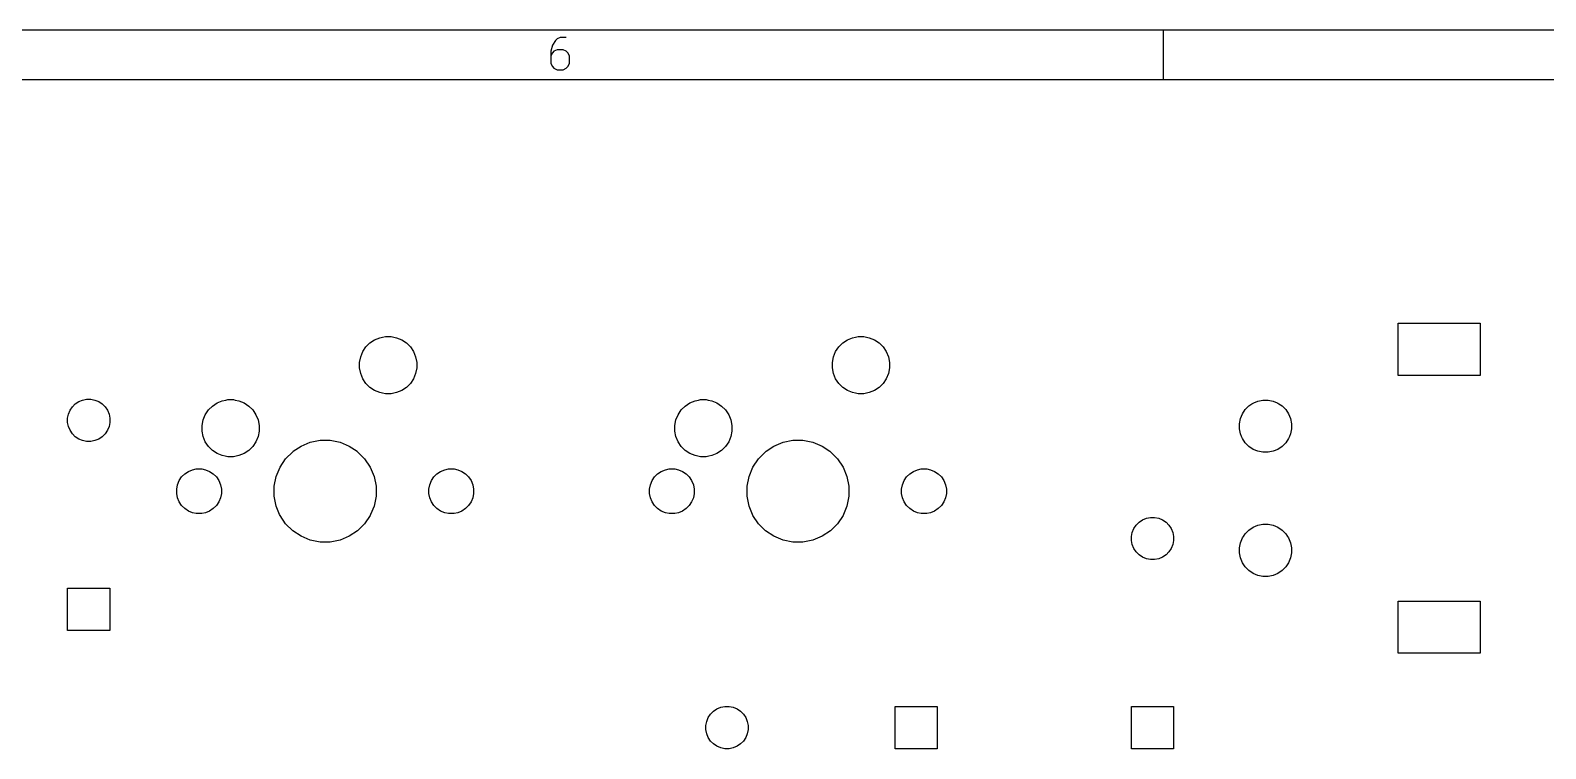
# Model space of a CAD drawing. Extents: x 0.4 to 33.6, y -21.6 to -0.4.
# Drawn here: x 10.407 to 12.811, y -1.534 to -0.394 of the extents above; entities that cross this region are included whole.
import ezdxf

# ---------------------------------------------------------------- set-up
doc = ezdxf.new("R2010")
doc.units = 0
doc.header["$MEASUREMENT"] = 0
doc.layers.add('BLACK', color=7, linetype='CONTINUOUS')

msp = doc.modelspace()

# ---------------------------------------------------------------- linework, layer by layer
at = {"layer": 'BLACK', "linetype": 'CONTINUOUS'}
for p, q in [((33.6063, -0.393701), (0.393701, -0.393701)), ((11.2429, -0.40748), (11.2405, -0.409917)), ((11.2478, -0.405043), (11.2429, -0.40748)), ((11.2575, -0.405043), (11.2478, -0.405043)), ((12.2047, -0.472441), (12.2047, -0.393701)), ((11.2356, -0.417229), (11.2332, -0.426978)), ((11.2332, -0.426978), (11.2332, -0.446475)), ((11.2356, -0.429415), (11.2332, -0.434289)), ((11.2405, -0.409917), (11.2356, -0.417229)), ((11.238, -0.426978), (11.2356, -0.429415)), ((11.2429, -0.424541), (11.238, -0.426978)), ((11.2527, -0.424541), (11.2429, -0.424541)), ((11.2575, -0.426978), (11.2527, -0.424541)), ((11.26, -0.429415), (11.2575, -0.426978)), ((11.2624, -0.434289), (11.26, -0.429415)), ((11.2332, -0.446475), (11.2356, -0.45135)), ((11.2356, -0.45135), (11.238, -0.453787)), ((11.238, -0.453787), (11.2429, -0.456224)), ((11.2429, -0.456224), (11.2527, -0.456224)), ((11.2527, -0.456224), (11.2575, -0.453787)), ((11.2575, -0.453787), (11.26, -0.45135)), ((11.26, -0.45135), (11.2624, -0.446475)), ((11.2624, -0.446475), (11.2624, -0.434289)), ((33.5276, -0.472441), (0.472441, -0.472441)), ((12.5772, -0.94123), (12.5772, -0.858474)), ((12.5772, -0.858474), (12.7072, -0.858474)), ((12.7072, -0.858474), (12.7072, -0.94123)), ((10.9461, -0.889802), (10.9535, -0.884842)), ((10.9535, -0.884842), (10.9618, -0.881426)), ((10.9618, -0.881426), (10.9662, -0.880556)), ((10.9662, -0.880556), (10.9705, -0.879685)), ((10.9705, -0.879685), (10.9795, -0.879685)), ((10.9795, -0.879685), (10.9838, -0.880556)), ((10.9838, -0.880556), (10.9882, -0.881426)), ((10.9882, -0.881426), (10.9965, -0.884842)), ((10.9965, -0.884842), (11.0039, -0.889802)), ((11.6961, -0.889802), (11.7035, -0.884842)), ((11.7035, -0.884842), (11.7118, -0.881426)), ((11.7118, -0.881426), (11.7162, -0.880556)), ((11.7162, -0.880556), (11.7205, -0.879685)), ((11.7205, -0.879685), (11.7295, -0.879685)), ((11.7295, -0.879685), (11.7338, -0.880556)), ((11.7338, -0.880556), (11.7382, -0.881426)), ((11.7382, -0.881426), (11.7465, -0.884842)), ((11.7465, -0.884842), (11.7539, -0.889802)), ((10.9297, -0.920537), (10.9314, -0.911782)), ((10.9314, -0.911782), (10.9348, -0.903535)), ((10.9348, -0.903535), (10.9398, -0.896113)), ((10.9398, -0.896113), (10.9461, -0.889802)), ((11.0039, -0.889802), (11.0102, -0.896113)), ((11.0102, -0.896113), (11.0152, -0.903535)), ((11.0152, -0.903535), (11.0186, -0.911782)), ((11.0186, -0.911782), (11.0203, -0.920537)), ((11.6797, -0.920537), (11.6814, -0.911782)), ((11.6814, -0.911782), (11.6848, -0.903535)), ((11.6848, -0.903535), (11.6898, -0.896113)), ((11.6898, -0.896113), (11.6961, -0.889802)), ((11.7539, -0.889802), (11.7602, -0.896113)), ((11.7602, -0.896113), (11.7652, -0.903535)), ((11.7652, -0.903535), (11.7686, -0.911782)), ((11.7686, -0.911782), (11.7703, -0.920537)), ((10.9297, -0.929463), (10.9297, -0.920537)), ((10.9314, -0.938218), (10.9297, -0.929463)), ((11.0203, -0.929463), (11.0186, -0.938218)), ((11.0203, -0.920537), (11.0203, -0.929463)), ((11.6797, -0.929463), (11.6797, -0.920537)), ((11.6814, -0.938218), (11.6797, -0.929463)), ((11.7703, -0.929463), (11.7686, -0.938218)), ((11.7703, -0.920537), (11.7703, -0.929463)), ((10.9348, -0.946465), (10.9314, -0.938218)), ((10.9398, -0.953887), (10.9348, -0.946465)), ((10.9461, -0.960198), (10.9398, -0.953887)), ((10.9535, -0.965158), (10.9461, -0.960198)), ((11.0039, -0.960198), (10.9965, -0.965158)), ((11.0102, -0.953887), (11.0039, -0.960198)), ((11.0152, -0.946465), (11.0102, -0.953887)), ((11.0186, -0.938218), (11.0152, -0.946465)), ((11.6848, -0.946465), (11.6814, -0.938218)), ((11.6898, -0.953887), (11.6848, -0.946465)), ((11.6961, -0.960198), (11.6898, -0.953887)), ((11.7035, -0.965158), (11.6961, -0.960198)), ((11.7539, -0.960198), (11.7465, -0.965158)), ((11.7602, -0.953887), (11.7539, -0.960198)), ((11.7652, -0.946465), (11.7602, -0.953887)), ((11.7686, -0.938218), (11.7652, -0.946465)), ((12.7072, -0.94123), (12.5772, -0.94123)), ((10.4786, -0.986476), (10.4841, -0.982809)), ((10.4841, -0.982809), (10.4902, -0.980284)), ((10.4902, -0.980284), (10.4967, -0.978996)), ((10.4967, -0.978996), (10.5033, -0.978996)), ((10.5033, -0.978996), (10.5098, -0.980284)), ((10.5098, -0.980284), (10.5159, -0.982809)), ((10.5159, -0.982809), (10.5214, -0.986476)), ((10.6961, -0.989802), (10.7035, -0.984842)), ((10.7035, -0.984842), (10.7118, -0.981426)), ((10.7118, -0.981426), (10.7175, -0.980284)), ((10.7175, -0.980284), (10.7205, -0.979685)), ((10.7205, -0.979685), (10.7295, -0.979685)), ((10.7295, -0.979685), (10.7325, -0.980284)), ((10.7325, -0.980284), (10.7382, -0.981426)), ((10.7382, -0.981426), (10.7465, -0.984842)), ((10.7465, -0.984842), (10.7539, -0.989802)), ((10.9618, -0.968574), (10.9535, -0.965158)), ((10.9662, -0.969444), (10.9618, -0.968574)), ((10.9705, -0.970315), (10.9662, -0.969444)), ((10.9795, -0.970315), (10.9705, -0.970315)), ((10.9838, -0.969444), (10.9795, -0.970315)), ((10.9882, -0.968574), (10.9838, -0.969444)), ((10.9965, -0.965158), (10.9882, -0.968574)), ((11.4461, -0.989802), (11.4535, -0.984842)), ((11.4535, -0.984842), (11.4618, -0.981426)), ((11.4618, -0.981426), (11.4675, -0.980284)), ((11.4675, -0.980284), (11.4705, -0.979685)), ((11.4705, -0.979685), (11.4795, -0.979685)), ((11.4795, -0.979685), (11.4825, -0.980284)), ((11.4825, -0.980284), (11.4882, -0.981426)), ((11.4882, -0.981426), (11.4965, -0.984842)), ((11.4965, -0.984842), (11.5039, -0.989802)), ((11.7118, -0.968574), (11.7035, -0.965158)), ((11.7162, -0.969444), (11.7118, -0.968574)), ((11.7205, -0.970315), (11.7162, -0.969444)), ((11.7295, -0.970315), (11.7205, -0.970315)), ((11.7338, -0.969444), (11.7295, -0.970315)), ((11.7382, -0.968574), (11.7338, -0.969444)), ((11.7465, -0.965158), (11.7382, -0.968574)), ((12.3452, -0.986476), (12.347, -0.985231)), ((12.347, -0.985231), (12.348, -0.984842)), ((12.348, -0.984842), (12.3546, -0.982112)), ((12.3546, -0.982112), (12.3626, -0.980522)), ((12.3626, -0.980522), (12.3707, -0.980522)), ((12.3707, -0.980522), (12.3787, -0.982112)), ((12.3787, -0.982112), (12.3853, -0.984842)), ((12.3853, -0.984842), (12.3862, -0.985231)), ((12.3862, -0.985231), (12.3881, -0.986476)), ((10.4665, -1.0092), (10.4678, -1.00273)), ((10.4665, -1.0158), (10.4665, -1.0092)), ((10.4678, -1.00273), (10.4703, -0.99663)), ((10.4703, -0.99663), (10.474, -0.991142)), ((10.474, -0.991142), (10.4786, -0.986476)), ((10.5214, -0.986476), (10.526, -0.991142)), ((10.526, -0.991142), (10.5297, -0.99663)), ((10.5297, -0.99663), (10.5322, -1.00273)), ((10.5322, -1.00273), (10.5335, -1.0092)), ((10.5335, -1.0092), (10.5335, -1.0158)), ((10.6814, -1.01178), (10.6848, -1.00354)), ((10.6848, -1.00354), (10.6898, -0.996113)), ((10.6898, -0.996113), (10.6961, -0.989802)), ((10.7539, -0.989802), (10.7602, -0.996113)), ((10.7602, -0.996113), (10.7652, -1.00354)), ((10.7652, -1.00354), (10.7686, -1.01178)), ((11.4314, -1.01178), (11.4348, -1.00354)), ((11.4348, -1.00354), (11.4398, -0.996113)), ((11.4398, -0.996113), (11.4461, -0.989802)), ((11.5039, -0.989802), (11.5102, -0.996113)), ((11.5102, -0.996113), (11.5152, -1.00354)), ((11.5152, -1.00354), (11.5186, -1.01178)), ((12.3268, -1.00983), (12.33, -1.0023)), ((12.33, -1.0023), (12.3345, -0.995523)), ((12.3345, -0.995523), (12.3403, -0.989759)), ((12.3403, -0.989759), (12.3452, -0.986476)), ((12.3881, -0.986476), (12.393, -0.989759)), ((12.393, -0.989759), (12.3988, -0.995523)), ((12.3988, -0.995523), (12.4033, -1.0023)), ((12.4033, -1.0023), (12.4064, -1.00983)), ((10.4678, -1.02227), (10.4665, -1.0158)), ((10.4703, -1.02837), (10.4678, -1.02227)), ((10.474, -1.03386), (10.4703, -1.02837)), ((10.5297, -1.02837), (10.526, -1.03386)), ((10.5322, -1.02227), (10.5297, -1.02837)), ((10.5335, -1.0158), (10.5322, -1.02227)), ((10.6797, -1.02054), (10.6814, -1.01178)), ((10.6797, -1.02946), (10.6797, -1.02054)), ((10.6814, -1.03822), (10.6797, -1.02946)), ((10.7686, -1.01178), (10.7703, -1.02054)), ((10.7703, -1.02946), (10.7686, -1.03822)), ((10.7703, -1.02054), (10.7703, -1.02946)), ((11.4297, -1.02054), (11.4314, -1.01178)), ((11.4297, -1.02946), (11.4297, -1.02054)), ((11.4314, -1.03822), (11.4297, -1.02946)), ((11.5186, -1.01178), (11.5203, -1.02054)), ((11.5203, -1.02946), (11.5186, -1.03822)), ((11.5203, -1.02054), (11.5203, -1.02946)), ((12.3253, -1.01782), (12.3268, -1.00983)), ((12.3253, -1.02598), (12.3253, -1.01782)), ((12.3268, -1.03397), (12.3253, -1.02598)), ((12.4064, -1.00983), (12.408, -1.01782)), ((12.408, -1.02598), (12.4064, -1.03397)), ((12.408, -1.01782), (12.408, -1.02598)), ((10.4786, -1.03852), (10.474, -1.03386)), ((10.4841, -1.04219), (10.4786, -1.03852)), ((10.4902, -1.04472), (10.4841, -1.04219)), ((10.4967, -1.046), (10.4902, -1.04472)), ((10.5033, -1.046), (10.4967, -1.046)), ((10.5098, -1.04472), (10.5033, -1.046)), ((10.5159, -1.04219), (10.5098, -1.04472)), ((10.5214, -1.03852), (10.5159, -1.04219)), ((10.526, -1.03386), (10.5214, -1.03852)), ((10.6848, -1.04646), (10.6814, -1.03822)), ((10.6898, -1.05389), (10.6848, -1.04646)), ((10.6961, -1.0602), (10.6898, -1.05389)), ((10.7602, -1.05389), (10.7539, -1.0602)), ((10.7652, -1.04646), (10.7602, -1.05389)), ((10.7686, -1.03822), (10.7652, -1.04646)), ((10.8244, -1.06169), (10.8368, -1.05344)), ((10.8368, -1.05344), (10.8514, -1.04736)), ((10.8368, -1.05344), (10.8368, -1.05344)), ((10.8514, -1.04736), (10.867, -1.04425)), ((10.867, -1.04425), (10.883, -1.04425)), ((10.883, -1.04425), (10.8986, -1.04736)), ((10.8986, -1.04736), (10.9132, -1.05344)), ((10.9132, -1.05344), (10.9132, -1.05344)), ((10.9132, -1.05344), (10.9256, -1.06169)), ((11.4348, -1.04646), (11.4314, -1.03822)), ((11.4398, -1.05389), (11.4348, -1.04646)), ((11.4461, -1.0602), (11.4398, -1.05389)), ((11.5102, -1.05389), (11.5039, -1.0602)), ((11.5152, -1.04646), (11.5102, -1.05389)), ((11.5186, -1.03822), (11.5152, -1.04646)), ((11.5744, -1.06169), (11.5868, -1.05344)), ((11.5868, -1.05344), (11.6014, -1.04736)), ((11.5868, -1.05344), (11.5868, -1.05344)), ((11.6014, -1.04736), (11.617, -1.04425)), ((11.617, -1.04425), (11.633, -1.04425)), ((11.633, -1.04425), (11.6486, -1.04736)), ((11.6486, -1.04736), (11.6632, -1.05344)), ((11.6632, -1.05344), (11.6632, -1.05344)), ((11.6632, -1.05344), (11.6756, -1.06169)), ((12.3286, -1.03822), (12.3268, -1.03397)), ((12.33, -1.0415), (12.3286, -1.03822)), ((12.3345, -1.04828), (12.33, -1.0415)), ((12.3403, -1.05404), (12.3345, -1.04828)), ((12.347, -1.05857), (12.3403, -1.05404)), ((12.393, -1.05404), (12.3862, -1.05857)), ((12.3988, -1.04828), (12.393, -1.05404)), ((12.4033, -1.0415), (12.3988, -1.04828)), ((12.4047, -1.03822), (12.4033, -1.0415)), ((12.4064, -1.03397), (12.4047, -1.03822)), ((10.7035, -1.06516), (10.6961, -1.0602)), ((10.7118, -1.06857), (10.7035, -1.06516)), ((10.7162, -1.06944), (10.7118, -1.06857)), ((10.7205, -1.07031), (10.7162, -1.06944)), ((10.7295, -1.07031), (10.7205, -1.07031)), ((10.7338, -1.06944), (10.7295, -1.07031)), ((10.7382, -1.06857), (10.7338, -1.06944)), ((10.7465, -1.06516), (10.7382, -1.06857)), ((10.7539, -1.0602), (10.7465, -1.06516)), ((10.8034, -1.08675), (10.8123, -1.07353)), ((10.8123, -1.07353), (10.8235, -1.06228)), ((10.8235, -1.06228), (10.8244, -1.06169)), ((10.9256, -1.06169), (10.9265, -1.06228)), ((10.9265, -1.06228), (10.9377, -1.07353)), ((10.9377, -1.07353), (10.9466, -1.08675)), ((11.4535, -1.06516), (11.4461, -1.0602)), ((11.4618, -1.06857), (11.4535, -1.06516)), ((11.4662, -1.06944), (11.4618, -1.06857)), ((11.4705, -1.07031), (11.4662, -1.06944)), ((11.4795, -1.07031), (11.4705, -1.07031)), ((11.4838, -1.06944), (11.4795, -1.07031)), ((11.4882, -1.06857), (11.4838, -1.06944)), ((11.4965, -1.06516), (11.4882, -1.06857)), ((11.5039, -1.0602), (11.4965, -1.06516)), ((11.5534, -1.08675), (11.5623, -1.07353)), ((11.5623, -1.07353), (11.5735, -1.06228)), ((11.5735, -1.06228), (11.5744, -1.06169)), ((11.6756, -1.06169), (11.6765, -1.06228)), ((11.6765, -1.06228), (11.6877, -1.07353)), ((11.6877, -1.07353), (11.6966, -1.08675)), ((12.3546, -1.06169), (12.347, -1.05857)), ((12.347, -1.05857), (12.347, -1.05857)), ((12.347, -1.05857), (12.347, -1.05857)), ((12.3626, -1.06328), (12.3546, -1.06169)), ((12.3707, -1.06328), (12.3626, -1.06328)), ((12.3787, -1.06169), (12.3707, -1.06328)), ((12.3862, -1.05857), (12.3787, -1.06169)), ((12.3862, -1.05857), (12.3862, -1.05857)), ((12.3862, -1.05857), (12.3862, -1.05857)), ((10.6436, -1.1082), (10.6474, -1.10239)), ((10.6474, -1.10239), (10.6524, -1.09745)), ((10.6524, -1.09745), (10.6582, -1.09356)), ((10.6582, -1.09356), (10.6647, -1.09089)), ((10.6647, -1.09089), (10.6705, -1.08972)), ((10.6705, -1.08972), (10.6715, -1.08953)), ((10.6715, -1.08953), (10.6785, -1.08953)), ((10.6785, -1.08953), (10.6795, -1.08972)), ((10.6795, -1.08972), (10.6853, -1.09089)), ((10.6853, -1.09089), (10.6918, -1.09356)), ((10.6918, -1.09356), (10.6976, -1.09745)), ((10.6976, -1.09745), (10.7026, -1.10239)), ((10.7026, -1.10239), (10.7064, -1.1082)), ((10.7943, -1.11705), (10.7974, -1.10145)), ((10.7974, -1.10145), (10.8034, -1.08675)), ((10.9466, -1.08675), (10.9526, -1.10145)), ((10.9526, -1.10145), (10.9557, -1.11705)), ((11.0436, -1.1082), (11.0474, -1.10239)), ((11.0474, -1.10239), (11.0524, -1.09745)), ((11.0524, -1.09745), (11.0582, -1.09356)), ((11.0582, -1.09356), (11.0647, -1.09089)), ((11.0647, -1.09089), (11.0705, -1.08972)), ((11.0705, -1.08972), (11.0715, -1.08953)), ((11.0715, -1.08953), (11.0785, -1.08953)), ((11.0785, -1.08953), (11.0795, -1.08972)), ((11.0795, -1.08972), (11.0853, -1.09089)), ((11.0853, -1.09089), (11.0918, -1.09356)), ((11.0918, -1.09356), (11.0976, -1.09745)), ((11.0976, -1.09745), (11.1026, -1.10239)), ((11.1026, -1.10239), (11.1064, -1.1082)), ((11.3936, -1.1082), (11.3974, -1.10239)), ((11.3974, -1.10239), (11.4024, -1.09745)), ((11.4024, -1.09745), (11.4082, -1.09356)), ((11.4082, -1.09356), (11.4147, -1.09089)), ((11.4147, -1.09089), (11.4205, -1.08972)), ((11.4205, -1.08972), (11.4215, -1.08953)), ((11.4215, -1.08953), (11.4285, -1.08953)), ((11.4285, -1.08953), (11.4295, -1.08972)), ((11.4295, -1.08972), (11.4353, -1.09089)), ((11.4353, -1.09089), (11.4418, -1.09356)), ((11.4418, -1.09356), (11.4476, -1.09745)), ((11.4476, -1.09745), (11.4526, -1.10239)), ((11.4526, -1.10239), (11.4564, -1.1082)), ((11.5443, -1.11705), (11.5474, -1.10145)), ((11.5474, -1.10145), (11.5534, -1.08675)), ((11.6966, -1.08675), (11.7026, -1.10145)), ((11.7026, -1.10145), (11.7057, -1.11705)), ((11.7936, -1.1082), (11.7974, -1.10239)), ((11.7974, -1.10239), (11.8024, -1.09745)), ((11.8024, -1.09745), (11.8082, -1.09356)), ((11.8082, -1.09356), (11.8147, -1.09089)), ((11.8147, -1.09089), (11.8205, -1.08972)), ((11.8205, -1.08972), (11.8215, -1.08953)), ((11.8215, -1.08953), (11.8285, -1.08953)), ((11.8285, -1.08953), (11.8295, -1.08972)), ((11.8295, -1.08972), (11.8353, -1.09089)), ((11.8353, -1.09089), (11.8418, -1.09356)), ((11.8418, -1.09356), (11.8476, -1.09745)), ((11.8476, -1.09745), (11.8526, -1.10239)), ((11.8526, -1.10239), (11.8564, -1.1082)), ((10.6395, -1.12151), (10.6409, -1.11465)), ((10.6395, -1.12849), (10.6395, -1.12151)), ((10.6409, -1.13535), (10.6395, -1.12849)), ((10.6409, -1.11465), (10.6436, -1.1082)), ((10.7064, -1.1082), (10.7091, -1.11465)), ((10.7091, -1.11465), (10.7105, -1.12151)), ((10.7105, -1.12849), (10.7091, -1.13535)), ((10.7105, -1.12151), (10.7105, -1.12849)), ((10.7943, -1.13295), (10.7943, -1.11705)), ((10.9557, -1.11705), (10.9557, -1.13295)), ((11.0395, -1.12151), (11.0409, -1.11465)), ((11.0395, -1.12849), (11.0395, -1.12151)), ((11.0409, -1.13535), (11.0395, -1.12849)), ((11.0409, -1.11465), (11.0436, -1.1082)), ((11.1064, -1.1082), (11.1091, -1.11465)), ((11.1091, -1.11465), (11.1105, -1.12151)), ((11.1105, -1.12849), (11.1091, -1.13535)), ((11.1105, -1.12151), (11.1105, -1.12849)), ((11.3895, -1.12151), (11.3909, -1.11465)), ((11.3895, -1.12849), (11.3895, -1.12151)), ((11.3909, -1.13535), (11.3895, -1.12849)), ((11.3909, -1.11465), (11.3936, -1.1082)), ((11.4564, -1.1082), (11.4591, -1.11465)), ((11.4591, -1.11465), (11.4605, -1.12151)), ((11.4605, -1.12849), (11.4591, -1.13535)), ((11.4605, -1.12151), (11.4605, -1.12849)), ((11.5443, -1.13295), (11.5443, -1.11705)), ((11.7057, -1.11705), (11.7057, -1.13295)), ((11.7895, -1.12151), (11.7909, -1.11465)), ((11.7895, -1.12849), (11.7895, -1.12151)), ((11.7909, -1.13535), (11.7895, -1.12849)), ((11.7909, -1.11465), (11.7936, -1.1082)), ((11.8564, -1.1082), (11.8591, -1.11465)), ((11.8591, -1.11465), (11.8605, -1.12151)), ((11.8605, -1.12849), (11.8591, -1.13535)), ((11.8605, -1.12151), (11.8605, -1.12849)), ((10.6436, -1.1418), (10.6409, -1.13535)), ((10.6474, -1.14761), (10.6436, -1.1418)), ((10.6524, -1.15255), (10.6474, -1.14761)), ((10.6582, -1.15644), (10.6524, -1.15255)), ((10.6976, -1.15255), (10.6918, -1.15644)), ((10.7026, -1.14761), (10.6976, -1.15255)), ((10.7064, -1.1418), (10.7026, -1.14761)), ((10.7091, -1.13535), (10.7064, -1.1418)), ((10.7974, -1.14855), (10.7943, -1.13295)), ((10.8028, -1.1617), (10.7974, -1.14855)), ((10.9526, -1.14855), (10.9472, -1.1617)), ((10.9557, -1.13295), (10.9526, -1.14855)), ((11.0436, -1.1418), (11.0409, -1.13535)), ((11.0474, -1.14761), (11.0436, -1.1418)), ((11.0524, -1.15255), (11.0474, -1.14761)), ((11.0582, -1.15644), (11.0524, -1.15255)), ((11.0976, -1.15255), (11.0918, -1.15644)), ((11.1026, -1.14761), (11.0976, -1.15255)), ((11.1064, -1.1418), (11.1026, -1.14761)), ((11.1091, -1.13535), (11.1064, -1.1418)), ((11.3936, -1.1418), (11.3909, -1.13535)), ((11.3974, -1.14761), (11.3936, -1.1418)), ((11.4024, -1.15255), (11.3974, -1.14761)), ((11.4082, -1.15644), (11.4024, -1.15255)), ((11.4476, -1.15255), (11.4418, -1.15644)), ((11.4526, -1.14761), (11.4476, -1.15255)), ((11.4564, -1.1418), (11.4526, -1.14761)), ((11.4591, -1.13535), (11.4564, -1.1418)), ((11.5474, -1.14855), (11.5443, -1.13295)), ((11.5528, -1.1617), (11.5474, -1.14855)), ((11.7026, -1.14855), (11.6972, -1.1617)), ((11.7057, -1.13295), (11.7026, -1.14855)), ((11.7936, -1.1418), (11.7909, -1.13535)), ((11.7974, -1.14761), (11.7936, -1.1418)), ((11.8024, -1.15255), (11.7974, -1.14761)), ((11.8082, -1.15644), (11.8024, -1.15255)), ((11.8476, -1.15255), (11.8418, -1.15644)), ((11.8526, -1.14761), (11.8476, -1.15255)), ((11.8564, -1.1418), (11.8526, -1.14761)), ((11.8591, -1.13535), (11.8564, -1.1418)), ((10.6647, -1.15911), (10.6582, -1.15644)), ((10.6705, -1.16028), (10.6647, -1.15911)), ((10.6715, -1.16047), (10.6705, -1.16028)), ((10.6785, -1.16047), (10.6715, -1.16047)), ((10.6795, -1.16028), (10.6785, -1.16047)), ((10.6853, -1.15911), (10.6795, -1.16028)), ((10.6918, -1.15644), (10.6853, -1.15911)), ((10.8034, -1.16325), (10.8028, -1.1617)), ((10.8123, -1.17647), (10.8034, -1.16325)), ((10.8235, -1.18772), (10.8123, -1.17647)), ((10.9377, -1.17647), (10.9265, -1.18772)), ((10.9466, -1.16325), (10.9377, -1.17647)), ((10.9472, -1.1617), (10.9466, -1.16325)), ((11.0647, -1.15911), (11.0582, -1.15644)), ((11.0705, -1.16028), (11.0647, -1.15911)), ((11.0715, -1.16047), (11.0705, -1.16028)), ((11.0785, -1.16047), (11.0715, -1.16047)), ((11.0795, -1.16028), (11.0785, -1.16047)), ((11.0853, -1.15911), (11.0795, -1.16028)), ((11.0918, -1.15644), (11.0853, -1.15911)), ((11.4147, -1.15911), (11.4082, -1.15644)), ((11.4205, -1.16028), (11.4147, -1.15911)), ((11.4215, -1.16047), (11.4205, -1.16028)), ((11.4285, -1.16047), (11.4215, -1.16047)), ((11.4295, -1.16028), (11.4285, -1.16047)), ((11.4353, -1.15911), (11.4295, -1.16028)), ((11.4418, -1.15644), (11.4353, -1.15911)), ((11.5534, -1.16325), (11.5528, -1.1617)), ((11.5623, -1.17647), (11.5534, -1.16325)), ((11.5735, -1.18772), (11.5623, -1.17647)), ((11.6877, -1.17647), (11.6765, -1.18772)), ((11.6966, -1.16325), (11.6877, -1.17647)), ((11.6972, -1.1617), (11.6966, -1.16325)), ((11.8147, -1.15911), (11.8082, -1.15644)), ((11.8205, -1.16028), (11.8147, -1.15911)), ((11.8215, -1.16047), (11.8205, -1.16028)), ((11.8285, -1.16047), (11.8215, -1.16047)), ((11.8295, -1.16028), (11.8285, -1.16047)), ((11.8353, -1.15911), (11.8295, -1.16028)), ((11.8418, -1.15644), (11.8353, -1.15911)), ((12.1615, -1.17864), (12.1661, -1.17398)), ((12.1661, -1.17398), (12.1716, -1.17031)), ((12.1716, -1.17031), (12.1777, -1.16778)), ((12.1777, -1.16778), (12.1842, -1.1665)), ((12.1842, -1.1665), (12.1908, -1.1665)), ((12.1908, -1.1665), (12.1973, -1.16778)), ((12.1973, -1.16778), (12.2034, -1.17031)), ((12.2034, -1.17031), (12.2089, -1.17398)), ((12.2089, -1.17398), (12.2135, -1.17864)), ((12.3546, -1.17896), (12.3626, -1.17737)), ((12.3626, -1.17737), (12.3707, -1.17737)), ((12.3707, -1.17737), (12.3787, -1.17896)), ((10.8368, -1.19656), (10.8235, -1.18772)), ((10.8514, -1.20264), (10.8368, -1.19656)), ((10.8368, -1.19656), (10.8368, -1.19656)), ((10.8368, -1.19656), (10.8368, -1.19656)), ((10.9132, -1.19656), (10.8986, -1.20264)), ((10.9265, -1.18772), (10.9132, -1.19656)), ((10.9132, -1.19656), (10.9132, -1.19656)), ((10.9132, -1.19656), (10.9132, -1.19656)), ((11.5868, -1.19656), (11.5735, -1.18772)), ((11.6014, -1.20264), (11.5868, -1.19656)), ((11.5868, -1.19656), (11.5868, -1.19656)), ((11.5868, -1.19656), (11.5868, -1.19656)), ((11.6632, -1.19656), (11.6486, -1.20264)), ((11.6765, -1.18772), (11.6632, -1.19656)), ((11.6632, -1.19656), (11.6632, -1.19656)), ((11.6632, -1.19656), (11.6632, -1.19656)), ((12.154, -1.1967), (12.1553, -1.19023)), ((12.154, -1.2033), (12.154, -1.1967)), ((12.1553, -1.19023), (12.1578, -1.18413)), ((12.1578, -1.18413), (12.1615, -1.17864)), ((12.2135, -1.17864), (12.2172, -1.18413)), ((12.2172, -1.18413), (12.2197, -1.19023)), ((12.2197, -1.19023), (12.221, -1.1967)), ((12.221, -1.1967), (12.221, -1.2033)), ((12.3268, -1.20668), (12.33, -1.19915)), ((12.33, -1.19915), (12.3316, -1.1967)), ((12.3316, -1.1967), (12.3345, -1.19237)), ((12.3345, -1.19237), (12.3403, -1.18661)), ((12.3403, -1.18661), (12.347, -1.18208)), ((12.347, -1.18208), (12.3546, -1.17896)), ((12.347, -1.18208), (12.347, -1.18208)), ((12.3787, -1.17896), (12.3862, -1.18208)), ((12.3862, -1.18208), (12.3862, -1.18208)), ((12.3862, -1.18208), (12.393, -1.18661)), ((12.393, -1.18661), (12.3988, -1.19237)), ((12.3988, -1.19237), (12.4017, -1.1967)), ((12.4017, -1.1967), (12.4033, -1.19915)), ((12.4033, -1.19915), (12.4064, -1.20668)), ((10.867, -1.20575), (10.8514, -1.20264)), ((10.883, -1.20575), (10.867, -1.20575)), ((10.8986, -1.20264), (10.883, -1.20575)), ((11.617, -1.20575), (11.6014, -1.20264)), ((11.633, -1.20575), (11.617, -1.20575)), ((11.6486, -1.20264), (11.633, -1.20575)), ((12.1553, -1.20977), (12.154, -1.2033)), ((12.1578, -1.21587), (12.1553, -1.20977)), ((12.1615, -1.22136), (12.1578, -1.21587)), ((12.1661, -1.22602), (12.1615, -1.22136)), ((12.2135, -1.22136), (12.2089, -1.22602)), ((12.2172, -1.21587), (12.2135, -1.22136)), ((12.2197, -1.20977), (12.2172, -1.21587)), ((12.221, -1.2033), (12.2197, -1.20977)), ((12.3253, -1.21467), (12.3268, -1.20668)), ((12.3253, -1.22283), (12.3253, -1.21467)), ((12.3268, -1.23082), (12.3253, -1.22283)), ((12.4064, -1.20668), (12.408, -1.21467)), ((12.408, -1.22283), (12.4064, -1.23082)), ((12.408, -1.21467), (12.408, -1.22283)), ((12.1716, -1.22969), (12.1661, -1.22602)), ((12.1777, -1.23222), (12.1716, -1.22969)), ((12.1842, -1.2335), (12.1777, -1.23222)), ((12.1908, -1.2335), (12.1842, -1.2335)), ((12.1973, -1.23222), (12.1908, -1.2335)), ((12.2034, -1.22969), (12.1973, -1.23222)), ((12.2089, -1.22602), (12.2034, -1.22969)), ((12.33, -1.23835), (12.3268, -1.23082)), ((12.3345, -1.24513), (12.33, -1.23835)), ((12.33, -1.23835), (12.33, -1.23835)), ((12.3403, -1.25089), (12.3345, -1.24513)), ((12.3988, -1.24513), (12.393, -1.25089)), ((12.4033, -1.23835), (12.3988, -1.24513)), ((12.4064, -1.23082), (12.4033, -1.23835)), ((12.4033, -1.23835), (12.4033, -1.23835)), ((12.347, -1.25542), (12.3403, -1.25089)), ((12.3546, -1.25854), (12.347, -1.25542)), ((12.347, -1.25542), (12.347, -1.25542)), ((12.347, -1.25542), (12.347, -1.25542)), ((12.3626, -1.26013), (12.3546, -1.25854)), ((12.3707, -1.26013), (12.3626, -1.26013)), ((12.3787, -1.25854), (12.3707, -1.26013)), ((12.3862, -1.25542), (12.3787, -1.25854)), ((12.393, -1.25089), (12.3862, -1.25542)), ((12.3862, -1.25542), (12.3862, -1.25542)), ((12.3862, -1.25542), (12.3862, -1.25542)), ((10.4665, -1.346), (10.4665, -1.279)), ((10.4665, -1.279), (10.5335, -1.279)), ((10.5335, -1.279), (10.5335, -1.346)), ((12.5772, -1.38218), (12.5772, -1.29942)), ((12.5772, -1.29942), (12.7072, -1.29942)), ((12.7072, -1.29942), (12.7072, -1.38218)), ((10.5335, -1.346), (10.4665, -1.346)), ((12.7072, -1.38218), (12.5772, -1.38218)), ((11.479, -1.4967), (11.4803, -1.49023)), ((11.4803, -1.49023), (11.4828, -1.48413)), ((11.4828, -1.48413), (11.4865, -1.47864)), ((11.4865, -1.47864), (11.4911, -1.47398)), ((11.4911, -1.47398), (11.4966, -1.47031)), ((11.4966, -1.47031), (11.5027, -1.46778)), ((11.5027, -1.46778), (11.5092, -1.4665)), ((11.5092, -1.4665), (11.5158, -1.4665)), ((11.5158, -1.4665), (11.5223, -1.46778)), ((11.5223, -1.46778), (11.5284, -1.47031)), ((11.5284, -1.47031), (11.5339, -1.47398)), ((11.5339, -1.47398), (11.5385, -1.47864)), ((11.5385, -1.47864), (11.5422, -1.48413)), ((11.5422, -1.48413), (11.5447, -1.49023)), ((11.5447, -1.49023), (11.546, -1.4967)), ((11.779, -1.5335), (11.779, -1.4665)), ((11.779, -1.4665), (11.846, -1.4665)), ((11.846, -1.4665), (11.846, -1.5335)), ((12.154, -1.5335), (12.154, -1.4665)), ((12.154, -1.4665), (12.221, -1.4665)), ((12.221, -1.4665), (12.221, -1.5335)), ((11.479, -1.5033), (11.479, -1.4967)), ((11.4803, -1.50977), (11.479, -1.5033)), ((11.4828, -1.51587), (11.4803, -1.50977)), ((11.5447, -1.50977), (11.5422, -1.51587)), ((11.546, -1.5033), (11.5447, -1.50977)), ((11.546, -1.4967), (11.546, -1.5033)), ((11.4865, -1.52136), (11.4828, -1.51587)), ((11.4911, -1.52602), (11.4865, -1.52136)), ((11.4966, -1.52969), (11.4911, -1.52602)), ((11.5027, -1.53222), (11.4966, -1.52969)), ((11.5092, -1.5335), (11.5027, -1.53222)), ((11.5158, -1.5335), (11.5092, -1.5335)), ((11.5223, -1.53222), (11.5158, -1.5335)), ((11.5284, -1.52969), (11.5223, -1.53222)), ((11.5339, -1.52602), (11.5284, -1.52969)), ((11.5385, -1.52136), (11.5339, -1.52602)), ((11.5422, -1.51587), (11.5385, -1.52136)), ((11.846, -1.5335), (11.779, -1.5335)), ((12.221, -1.5335), (12.154, -1.5335))]:
    msp.add_line(p, q, dxfattribs=at)

doc.saveas('drawing.dxf')
